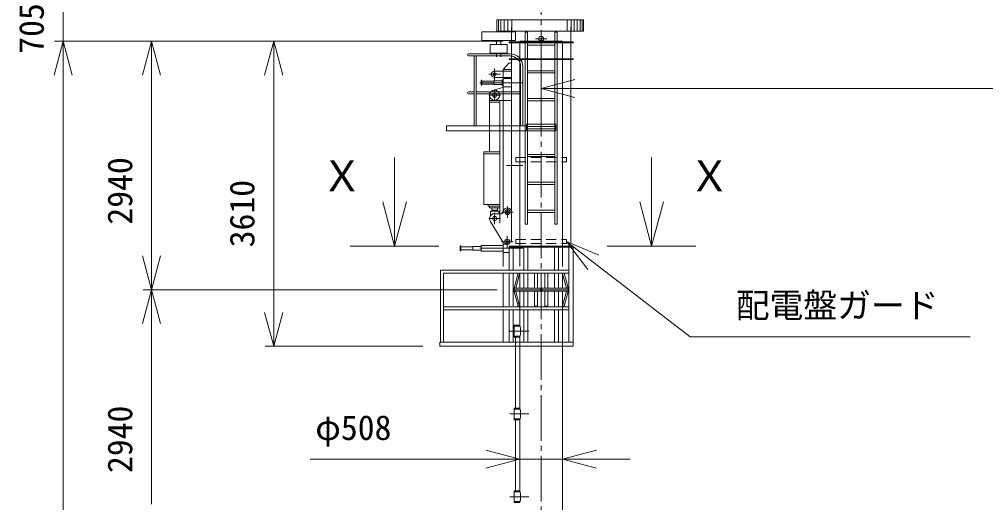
# Model space of a CAD drawing. Units: millimetres, scale not verified. Extents: x -17479 to 17501, y -24490 to 27284.
# Drawn here: x -17479 to -6038, y 4251 to 9972 of the extents above; entities that cross this region are included whole.
import ezdxf
from ezdxf.enums import TextEntityAlignment as Align

# ---------------------------------------------------------------- set-up
doc = ezdxf.new("R2010")
doc.units = ezdxf.units.MM
doc.header["$LTSCALE"] = 60
for name, pattern in [('CHAIN2', [12, 9, -1, 1, -1]), ('DASHED2', [3, 2, -1]), ('USER2', [17.25, 15, -0.75, 0.75, -0.75])]:
    doc.linetypes.add(name, pattern=pattern)
for name, color, linetype, lineweight in [('0-0_0', 7, 'Continuous', 18), ('0-1_Defpoints', 3, 'USER2', 18), ('0-2_05 寸法', 7, 'Continuous', 18), ('0-3_10 当社外形線', 3, 'Continuous', 18), ('0-4_12 当社中心線', 3, 'CHAIN2', 18), ('0-8_33 関連破線', 6, 'DASHED2', 18)]:
    doc.layers.add(name, color=color, linetype=linetype, lineweight=lineweight)
doc.styles.add('ＭＳ ゴシック', font='')
doc.styles.get('ＭＳ ゴシック').set_extended_font_data('MS Gothic')

msp = doc.modelspace()

# ---------------------------------------------------------------- linework, layer by layer
at = {"layer": '0-0_0'}
for p, q in [((-13035.45, 7285.63), (-13035.45, 8335.63)), ((-9993.39, 7285.63), (-9993.39, 8335.63)), ((-13176.13, 7810.63), (-13035.45, 7285.63)), ((-12894.78, 7810.63), (-13035.45, 7285.63)), ((-10134.07, 7810.63), (-9993.39, 7285.63)), ((-9852.72, 7810.63), (-9993.39, 7285.63)), ((-12510.45, 7285.63), (-13560.45, 7285.63)), ((-9468.39, 7285.63), (-10518.39, 7285.63))]:
    msp.add_line(p, q, dxfattribs=at)
at = {"layer": '0-1_Defpoints'}
for p, q in [((-11303.81, 9711.56), (-11298.81, 9711.56)), ((-11301.31, 9709.06), (-11301.31, 9714.06))]:
    msp.add_line(p, q, dxfattribs=at)
for centre, radius in [((-11301.31, 9711.56), 14.7), ((-11301.31, 6771.63), 9.85)]:
    msp.add_circle(centre, radius, dxfattribs=at)
at = {"layer": '0-2_05 寸法'}
for p, q in [((-16961.18, 9711.64), (-16961.18, 10416.63)), ((-11301.31, 9766.63), (-11301.31, 9053.95)), ((-11755.31, 9711.64), (-17061.18, 9711.64)), ((-11755.31, 9711.64), (-17061.18, 9711.64)), ((-16961.18, 9711.64), (-16961.18, 9311.64)), ((-16961.18, 9711.64), (-16961.18, 9311.64)), ((-11755.31, 9711.64), (-16014.12, 9711.64)), ((-15914.12, 9711.64), (-15914.12, 9311.64)), ((-11755.31, 9711.64), (-14567.29, 9711.64)), ((-14467.29, 9711.64), (-14467.29, 9311.64)), ((-16961.18, 9311.64), (-16961.18, -10818.37)), ((-16961.18, 9311.64), (-16961.18, 8911.64)), ((-15914.12, 7171.63), (-15914.12, 9311.64)), ((-14467.29, 9311.64), (-14467.29, 6501.63)), ((-11301.31, 9153.95), (-10901.31, 9153.95)), ((-10901.31, 9153.95), (3298.68, 9153.95)), ((-15914.12, 6771.63), (-15914.12, 7171.63)), ((-11821.85, 6771.63), (-16014.12, 6771.63)), ((-11821.85, 6771.63), (-16014.12, 6771.63)), ((-15914.12, 6771.63), (-15914.12, 6371.63)), ((-14467.29, 6101.63), (-14467.29, 6501.63)), ((-15914.12, 4231.63), (-15914.12, 6371.63)), ((-12701.31, 6101.63), (-14567.29, 6101.63)), ((-11555.31, 4904.44), (-11555.31, 4665.19)), ((-11047.31, 4904.44), (-11047.31, 4665.19)), ((-11955.31, 4765.19), (-14035.31, 4765.19)), ((-11555.31, 4765.19), (-11955.31, 4765.19)), ((-11047.31, 4765.19), (-11555.31, 4765.19)), ((-11047.31, 4765.19), (-10647.31, 4765.19)), ((-10647.31, 4765.19), (-10247.31, 4765.19))]:
    msp.add_line(p, q, dxfattribs=at)
for points in [[(-17068.36, 9311.64), (-16961.18, 9711.64), (-16854, 9311.64)], [(-17068.36, 9311.64), (-16961.18, 9711.64), (-16854, 9311.64)], [(-16021.3, 9311.64), (-15914.12, 9711.64), (-15806.94, 9311.64)], [(-14574.47, 9311.64), (-14467.29, 9711.64), (-14360.11, 9311.64)], [(-10901.31, 9046.77), (-11301.31, 9153.95), (-10901.31, 9261.13)], [(-10750.04, 7012.46), (-11001.31, 7341.63), (-10619.12, 7182.2)], [(-11001.31, 7341.63), (-10684.58, 7097.33), (-9536.9, 6212.11), (-6223.56, 6212.11)], [(-15806.94, 7171.63), (-15914.12, 6771.63), (-16021.3, 7171.63)], [(-16021.3, 6371.63), (-15914.12, 6771.63), (-15806.94, 6371.63)], [(-14360.11, 6501.63), (-14467.29, 6101.63), (-14574.47, 6501.63)], [(-11955.31, 4872.37), (-11555.31, 4765.19), (-11955.31, 4658.01)], [(-10647.31, 4658.01), (-11047.31, 4765.19), (-10647.31, 4872.37)]]:
    msp.add_lwpolyline(points, dxfattribs=at)
at = {"layer": '0-3_10 当社外形線'}
for p, q in [((-11805.42, 9966.63), (-11805.43, 9832.63)), ((-11778.53, 9832.63), (-11778.53, 9966.63)), ((-11739.34, 9966.63), (-11739.34, 9832.63)), ((-11696.3, 9832.63), (-11696.3, 9966.63)), ((-11647.89, 9966.63), (-11647.89, 9832.63)), ((-10993.14, 9832.63), (-10993.14, 9966.63)), ((-10943.96, 9966.63), (-10943.96, 9832.63)), ((-10910.92, 9832.63), (-10910.92, 9966.63)), ((-10873.26, 9966.63), (-10873.26, 9832.63)), ((-10838.68, 9832.63), (-10838.68, 9966.63)), ((-10816.39, 9966.63), (-10816.39, 9832.63)), ((-11651.31, 7333.3), (-11651.31, 9884.63)), ((-10951.31, 9884.63), (-10951.31, 7330.77)), ((-11489.31, 9820.35), (-11463.31, 9820.35)), ((-11489.31, 9820.35), (-11489.31, 7547.35)), ((-11463.31, 9820.35), (-11463.31, 7547.35)), ((-11139.31, 9820.35), (-11139.31, 9791.18)), ((-11139.31, 8500.42), (-11139.31, 9820.35)), ((-11139.31, 9820.35), (-11113.31, 9820.35)), ((-11139.31, 9820.35), (-11139.31, 7547.35)), ((-11113.31, 9820.35), (-11113.31, 9791.18)), ((-11113.31, 8500.42), (-11113.31, 9820.35)), ((-11113.31, 9820.35), (-11113.31, 7547.35)), ((-11828.27, 9722.63), (-11828.27, 9672.63)), ((-11778.27, 9722.63), (-11778.27, 9672.63)), ((-11681.31, 9703.64), (-10921.31, 9703.64)), ((-11681.31, 9694.64), (-11681.31, 9703.64)), ((-11681.31, 9694.64), (-10921.31, 9694.64)), ((-11555.32, 7046.95), (-11555.32, 9711.64)), ((-11555.31, 9711.64), (-11047.31, 9711.64)), ((-11464.84, 9693.35), (-11142.47, 9693.35)), ((-11464.84, 9667.35), (-11142.47, 9667.35)), ((-11047.31, 7046.95), (-11047.31, 9711.64)), ((-10921.31, 9703.64), (-10921.31, 9694.64)), ((-12161.31, 9564.05), (-11668.81, 9564.05)), ((-12161.31, 9539.05), (-11668.81, 9539.05)), ((-12093.81, 9539.05), (-12093.81, 8711.55)), ((-12068.81, 9539.05), (-12068.81, 8711.55)), ((-11828.27, 9572.63), (-11828.27, 9526.75)), ((-11778.27, 9572.63), (-11778.27, 9526.75)), ((-11681.31, 9503.64), (-10921.31, 9503.64)), ((-11681.31, 9494.64), (-11681.31, 9503.64)), ((-10921.31, 9503.64), (-10921.31, 9494.64)), ((-11746.59, 9382.06), (-11681.72, 9454.14)), ((-11681.72, 9454.14), (-11653.32, 9454.14)), ((-11681.31, 9494.64), (-10921.31, 9494.64)), ((-11543.81, 9414.05), (-11543.81, 8711.55)), ((-11518.81, 9414.05), (-11518.81, 8711.55)), ((-11849.39, 9359.14), (-11653.32, 9359.14)), ((-11849.39, 9284.14), (-11653.32, 9284.14)), ((-11751.31, 9177.11), (-11751.31, 9379.14)), ((-11751.31, 7683.85), (-11751.31, 9373.2)), ((-11751.31, 9271.64), (-11652.85, 9271.64)), ((-11748.91, 9379.14), (-11653.32, 9379.14)), ((-11464.84, 9363.35), (-11142.47, 9363.35)), ((-11464.84, 9337.34), (-11142.47, 9337.34)), ((-12010.32, 9251.64), (-12001.32, 9251.64)), ((-12010.32, 9191.64), (-12010.32, 9251.64)), ((-12010.32, 9191.64), (-12001.32, 9191.64)), ((-12001.32, 9191.64), (-12001.32, 9251.64)), ((-12001.32, 9239.14), (-11862.13, 9239.14)), ((-12001.32, 9204.14), (-11862.13, 9204.14)), ((-11748.3, 9168.98), (-11870.28, 9129.58)), ((-11861.32, 9244.14), (-11762.46, 9244.14)), ((-11861.32, 9199.14), (-11861.32, 9244.14)), ((-11861.32, 9199.14), (-11762.46, 9199.14)), ((-11761.32, 9254.14), (-11751.19, 9254.14)), ((-11761.32, 9189.14), (-11761.32, 9254.14)), ((-11761.32, 9189.14), (-11751.19, 9189.14)), ((-11749.17, 9171.64), (-11652.85, 9171.64)), ((-12161.31, 9114.05), (-12098.59, 9114.05)), ((-12161.31, 9089.05), (-12098.31, 9089.05)), ((-12064.74, 9114.05), (-11543.81, 9114.05)), ((-12063.05, 9089.05), (-11543.81, 9089.05)), ((-11912.53, 9012.42), (-11912.53, 9071.59)), ((-11911.31, 9011.64), (-11654.91, 9011.64)), ((-11911.31, 8405.96), (-11911.31, 9011.64)), ((-11910.07, 8991.64), (-11791.73, 8991.64)), ((-11791.31, 7560.33), (-11791.31, 9009.96)), ((-11751.31, 7686.66), (-11751.31, 9014.69)), ((-11464.84, 9033.35), (-11142.47, 9033.35)), ((-11464.84, 9007.34), (-11142.47, 9007.34)), ((-12421.31, 8711.55), (-12421.31, 8651.55)), ((-11476.31, 8711.55), (-12421.31, 8711.55)), ((-11476.31, 8731.55), (-11476.31, 8651.55)), ((-11476.31, 8731.55), (-11126.31, 8731.55)), ((-11464.84, 8703.35), (-11142.47, 8703.35)), ((-11126.31, 8731.55), (-11126.31, 8651.55)), ((-11476.31, 8651.55), (-12421.31, 8651.55)), ((-11476.31, 8651.55), (-11126.31, 8651.55)), ((-11464.84, 8677.35), (-11142.47, 8677.35)), ((-11982.66, 8381.64), (-11791.73, 8381.64)), ((-11981.31, 8401.63), (-11791.73, 8401.63)), ((-11981.31, 7781.63), (-11981.31, 8401.63)), ((-11464.84, 8373.35), (-11142.47, 8373.35)), ((-11464.84, 8347.35), (-11142.47, 8347.35)), ((-11464.84, 8043.35), (-11142.47, 8043.35)), ((-11464.84, 8017.35), (-11142.47, 8017.35)), ((-11981.31, 7781.63), (-11791.73, 7781.63)), ((-11926.31, 7761.63), (-11926.31, 7781.79)), ((-11926.31, 7761.63), (-11791.73, 7761.63)), ((-11911.31, 7741.63), (-11911.31, 7761.34)), ((-11911.31, 7741.63), (-11791.73, 7741.63)), ((-11876.31, 7712.26), (-11876.31, 7703.06)), ((-11766.31, 7671.65), (-11851.96, 7671.65)), ((-11826.31, 7712.26), (-11826.31, 7703.06)), ((-11816.31, 7741.91), (-11816.31, 7711.63)), ((-11801.31, 7701.65), (-11801.31, 7671.36)), ((-11464.84, 7713.35), (-11142.47, 7713.35)), ((-11464.84, 7687.34), (-11142.47, 7687.34)), ((-11754.2, 7339.78), (-11902.94, 7581.05)), ((-11489.31, 7547.35), (-11463.31, 7547.35)), ((-11139.31, 7547.35), (-11113.31, 7547.35)), ((-11751.31, 7211.64), (-11751.31, 7337.8)), ((-12260.31, 7291.64), (-12251.32, 7291.64)), ((-12260.31, 7231.64), (-12260.31, 7291.64)), ((-12260.31, 7231.64), (-12251.32, 7231.64)), ((-12251.32, 7231.64), (-12251.32, 7291.64)), ((-12251.32, 7279.14), (-12112.13, 7279.14)), ((-12251.32, 7244.14), (-12112.13, 7244.14)), ((-12111.32, 7284.14), (-12012.45, 7284.14)), ((-12111.32, 7239.14), (-12111.32, 7284.14)), ((-12111.32, 7239.14), (-12012.45, 7239.14)), ((-12011.31, 7229.14), (-12011.31, 7294.14)), ((-12011.31, 7294.14), (-11746.17, 7294.14)), ((-12011.31, 7229.14), (-11748.96, 7229.14)), ((-11751.31, 7311.64), (-11683.87, 7311.64)), ((-11751.31, 7212.68), (-11751.31, 7046.95)), ((-11751.31, 7211.64), (-11688.01, 7211.64)), ((-10921.31, 7276.63), (-11683.87, 7276.63)), ((-10921.31, 7285.63), (-11681.31, 7285.63)), ((-11681.31, 7003.94), (-11681.31, 7285.41)), ((-11631.31, 7003.94), (-11631.31, 7285.41)), ((-11506.31, 7006.4), (-11506.31, 7275.02)), ((-11460.11, 7272.56), (-11460.11, 7001.63)), ((-11142.52, 7275.02), (-11142.52, 7003.94)), ((-11096.31, 7003.94), (-11096.31, 7272.56)), ((-10971.31, 7285.63), (-10971.31, 6155.61)), ((-10921.31, 7285.63), (-10921.31, 6101.63)), ((-11555.31, 7044.64), (-11555.31, 7190.96)), ((-12457.31, 6967.63), (-12457.31, 6151.32)), ((-10977.95, 6967.63), (-12457.31, 6967.63)), ((-11751.31, 6966.97), (-11751.31, 6569.99)), ((-11681.31, 6579.18), (-11681.31, 6963.67)), ((-11631.31, 6579.18), (-11631.31, 6966.97)), ((-11601.61, 6790.91), (-11555.84, 6960.9)), ((-11601.61, 6790.91), (-11555.84, 6960.9)), ((-11555.31, 6790.93), (-11555.31, 6967.63)), ((-11555.31, 6790.93), (-11555.31, 6967.63)), ((-11506.31, 6790.03), (-11506.31, 6967.63)), ((-11460.11, 6967.63), (-11460.11, 6791.13)), ((-11378.81, 6793.11), (-11378.81, 6966.64)), ((-11378.81, 6793.11), (-11378.81, 6966.64)), ((-11223.81, 6793.11), (-11223.81, 6966.64)), ((-11223.81, 6793.11), (-11223.81, 6966.64)), ((-11142.52, 6967.63), (-11142.52, 6791.13)), ((-11096.31, 6790.03), (-11096.31, 6967.63)), ((-11047.31, 6791.17), (-11047.31, 6967.63)), ((-11001.02, 6790.91), (-11046.79, 6960.9)), ((-11001.02, 6790.91), (-11046.79, 6960.9)), ((-11621.85, 6771.63), (-10981.41, 6771.63)), ((-11621.31, 6771.64), (-10981.31, 6771.64)), ((-11621.31, 6771.64), (-10983.14, 6771.64)), ((-11621.31, 6771.64), (-10981.31, 6771.64)), ((-11621.31, 6771.63), (-10981.31, 6771.63)), ((-11621.31, 6752.48), (-11574.01, 6576.76)), ((-11601.61, 6752.37), (-11555.66, 6581.7)), ((-11601.61, 6752.36), (-11555.84, 6582.36)), ((-11555.31, 6752.21), (-11555.31, 6568.63)), ((-11555.31, 6752.19), (-11555.31, 6351.77)), ((-11506.31, 6753.25), (-11506.31, 6568.63)), ((-11506.31, 6753.25), (-11506.31, 6568.63)), ((-11460.11, 6568.63), (-11460.11, 6752.15)), ((-11460.11, 6568.63), (-11460.11, 6752.15)), ((-11378.81, 6750.17), (-11378.81, 6576.64)), ((-11378.81, 6750.16), (-11378.81, 6576.63)), ((-11343.81, 6750.17), (-11343.81, 6576.64)), ((-11258.81, 6750.17), (-11258.81, 6576.64)), ((-11223.81, 6750.17), (-11223.81, 6576.64)), ((-11223.81, 6750.16), (-11223.81, 6576.63)), ((-11142.52, 6568.63), (-11142.52, 6752.15)), ((-11142.52, 6568.63), (-11142.52, 6752.15)), ((-11096.31, 6753.25), (-11096.31, 6568.63)), ((-11096.31, 6753.25), (-11096.31, 6568.63)), ((-11047.31, 6752.11), (-11047.31, 6614.54)), ((-11047.31, 6752.11), (-11047.31, 6568.63)), ((-11047.31, 6752.1), (-11047.31, 3850.63)), ((-11001.02, 6752.37), (-11047, 6581.6)), ((-11001.02, 6752.36), (-11046.79, 6582.36)), ((-10981.31, 6752.48), (-11028.65, 6576.66)), ((-10981.31, 6771.64), (-10981.31, 6752.48)), ((-10977.95, 6568.63), (-12457.31, 6568.63)), ((-10977.95, 6534.63), (-12457.31, 6534.63)), ((-11751.31, 6533.61), (-11751.31, 6157.66)), ((-11681.31, 6155.61), (-11681.31, 6537.84)), ((-11631.31, 6155.61), (-11631.31, 6533.7)), ((-11574.01, 6576.76), (-11555.66, 6581.7)), ((-11574, 6576.74), (-11572.06, 6577.26)), ((-11555.31, 6534.63), (-11555.31, 6351.79)), ((-11506.31, 6534.63), (-11506.31, 6204.62)), ((-11506.31, 6534.63), (-11506.31, 6151.63)), ((-11460.11, 6204.62), (-11460.11, 6534.63)), ((-11460.11, 6151.63), (-11460.11, 6534.63)), ((-11343.81, 6576.64), (-11378.81, 6576.64)), ((-11258.81, 6576.64), (-11223.81, 6576.64)), ((-11142.52, 6151.63), (-11142.52, 6534.63)), ((-11142.52, 6151.63), (-11142.52, 6534.63)), ((-11096.31, 6534.63), (-11096.31, 6151.63)), ((-11096.31, 6534.63), (-11096.31, 6151.63)), ((-11047.31, 6534.63), (-11047.31, 6151.63)), ((-11047.31, 6534.63), (-11047.31, 6151.63)), ((-11028.65, 6576.66), (-11047, 6581.6)), ((-11028.63, 6576.74), (-11030.86, 6577.34)), ((-11620.31, 6351.54), (-11556.13, 6351.54)), ((-11620.31, 6351.53), (-11556.13, 6351.53)), ((-11620.31, 6339.54), (-11556.13, 6339.54)), ((-11620.31, 6339.53), (-11556.13, 6339.53)), ((-11620.31, 6223.74), (-11557.52, 6223.74)), ((-11620.31, 6223.73), (-11557.53, 6223.73)), ((-11620.26, 6283.75), (-11620.26, 6223.75)), ((-11605.31, 6212.75), (-11605.31, 6200.48)), ((-11605.31, 6212.75), (-11605.31, 6151.63)), ((-11605.31, 6212.74), (-11605.31, 5372.4)), ((-11555.31, 6212.75), (-11555.31, 6200.48)), ((-11555.31, 6212.75), (-11555.31, 6151.63)), ((-11555.31, 6212.74), (-11555.31, 5372.57)), ((-12501.31, 6151.63), (-12501.31, 6101.63)), ((-10921.31, 6151.63), (-12501.31, 6151.63)), ((-10921.31, 6101.63), (-12501.31, 6101.63)), ((-11301.31, 6067.86), (-11301.31, 6135.39)), ((-11620.31, 5371.53), (-11556.13, 5371.53)), ((-11620.31, 5359.53), (-11556.13, 5359.53)), ((-11620.31, 5359.53), (-11557.53, 5359.53)), ((-11620.31, 5243.73), (-11557.53, 5243.73)), ((-11620.31, 5243.73), (-11556.13, 5243.73)), ((-11620.31, 5231.73), (-11556.13, 5231.73)), ((-11605.31, 4390.52), (-11605.31, 5230.85)), ((-11555.31, 4391.16), (-11555.31, 5230.69)), ((-11620.31, 4379.53), (-11557.53, 4379.53)), ((-11620.31, 4263.73), (-11556.13, 4263.73)), ((-11620.31, 4251.73), (-11556.13, 4251.73)), ((-11620.26, 4323.75), (-11620.26, 4263.75))]:
    msp.add_line(p, q, dxfattribs=at)
for points in [[(-11826.31, 9832.63), (-10801.31, 9832.62), (-10801.31, 9966.62), (-11826.31, 9966.63)], [(-12003.27, 9722.63), (-11603.27, 9722.63), (-11603.27, 9822.63), (-12003.27, 9822.63)], [(-11903.27, 9572.63), (-11703.27, 9572.63), (-11703.27, 9672.63), (-11903.27, 9672.63)]]:
    msp.add_lwpolyline(points, close=True, dxfattribs=at)
for points in [[(-11801.31, 7701.65), (-11901.31, 7701.65), (-11901.31, 7647.84)], [(-11886.31, 7741.91), (-11886.31, 7711.63), (-11816.31, 7711.63)], [(-10977.95, 7001.63), (-12491.31, 7001.63), (-12491.31, 6151.32)], [(-11621.31, 6790.8), (-11574, 6966.54), (-11555.74, 6961.62)], [(-11621.31, 6790.8), (-11574, 6966.54), (-11555.74, 6961.62)], [(-11343.81, 6793.11), (-11343.81, 6966.64), (-11378.81, 6966.64)], [(-11343.81, 6793.11), (-11343.81, 6966.64), (-11378.81, 6966.64)], [(-11258.81, 6793.11), (-11258.81, 6966.64), (-11223.81, 6966.64)], [(-11258.81, 6793.11), (-11258.81, 6966.64), (-11223.81, 6966.64)], [(-10981.31, 6771.64), (-10981.31, 6790.8), (-11028.63, 6966.54), (-11046.88, 6961.62)], [(-10981.31, 6771.64), (-10981.31, 6790.8), (-11028.63, 6966.54), (-11046.88, 6961.62)], [(-11621.31, 6771.64), (-11621.31, 6790.64), (-10981.31, 6790.64)], [(-11621.31, 6771.64), (-11621.31, 6790.64), (-10981.31, 6790.64)], [(-11621.31, 6771.64), (-11621.31, 6752.64), (-10981.31, 6752.64)], [(-11621.31, 6771.63), (-11621.31, 6752.63), (-10981.31, 6752.63)], [(-11621.31, 6752.46), (-11574, 6576.73), (-11555.74, 6581.64)], [(-11343.82, 6750.16), (-11343.82, 6576.63), (-11378.81, 6576.63)], [(-11258.81, 6750.16), (-11258.81, 6576.63), (-11223.81, 6576.63)], [(-10981.31, 6771.63), (-10981.31, 6752.46), (-11028.63, 6576.73), (-11046.89, 6581.64)], [(-11620.31, 6351.54), (-11620.31, 6211.74), (-11557.52, 6211.74)], [(-11620.31, 6351.53), (-11620.31, 6211.73), (-11557.53, 6211.73)], [(-11620.31, 5371.53), (-11620.31, 5231.73), (-11557.53, 5231.73)], [(-11620.31, 5231.73), (-11620.31, 5371.53), (-11557.53, 5371.53)], [(-11620.31, 4251.73), (-11620.31, 4391.53), (-11557.53, 4391.53)]]:
    msp.add_lwpolyline(points, dxfattribs=at)
for centre, radius in [((-11301.31, 9741.29), 30), ((-11851.58, 9321.52), 17.5), ((-11851.84, 9072.49), 60), ((-11851.44, 9074.39), 25), ((-11701.19, 7689.13), 30), ((-11701.33, 7689.13), 15), ((-11851.44, 7614.39), 25), ((-11701.37, 7339.03), 30), ((-11701.05, 7338.72), 15)]:
    msp.add_circle(centre, radius, dxfattribs=at)
for centre, radius, start, end in [((-12161.31, 9551.55), 12.5, 90, 270), ((-11668.81, 9414.05), 150, 0, 90), ((-11668.81, 9414.05), 125, 0, 90), ((-11851.58, 9322.7), 37.5, 90.38093, 273.44444), ((-12161.31, 9101.55), 12.5, 90, 270), ((-11851.84, 7612.49), 60, 78.13429, 215.69966), ((-11766.31, 7686.66), 15, 270, 0), ((-11700.91, 7689.39), 50, 359.2647, 187.17597), ((-11798.71, 6281.73), 254, 343.91213, 15.75348), ((-11798.71, 6281.71), 254, 343.91213, 15.75348), ((-11798.71, 5301.54), 254, 344.24652, 16.08786), ((-11798.71, 5301.71), 254, 343.91213, 15.75348), ((-11798.71, 4321.54), 254, 344.24652, 16.08786)]:
    msp.add_arc(centre, radius, start, end, dxfattribs=at)
at = {"layer": '0-4_12 当社中心線'}
for p, q in [((-11301.31, 12004.41), (-11301.31, -14190.22)), ((-11369.42, 9741.29), (-11233.21, 9741.29)), ((-11301.31, 9673.19), (-11301.31, 9809.4)), ((-11301.31, 9673.1), (-11301.31, 9809.31)), ((-11851.58, 9253.42), (-11851.58, 9389.63)), ((-11919.68, 9321.52), (-11783.47, 9321.52)), ((-11518.09, 9221.64), (-12025, 9221.64)), ((-11919.54, 9074.39), (-11783.33, 9074.39)), ((-11851.44, 9006.28), (-11851.44, 9142.49)), ((-11518.09, 8241.64), (-11713.03, 8241.64)), ((-11851.44, 7546.28), (-11851.44, 7682.49)), ((-11769.43, 7689.13), (-11633.22, 7689.13)), ((-11701.33, 7621.02), (-11701.33, 7757.23)), ((-11919.54, 7614.39), (-11783.33, 7614.39)), ((-11769.47, 7339.03), (-11633.26, 7339.03)), ((-11701.37, 7270.93), (-11701.37, 7407.14)), ((-11518.09, 7261.64), (-12025, 7261.64)), ((-11669.93, 6281.63), (-11445.19, 6281.63)), ((-11669.92, 6281.64), (-11445.19, 6281.64)), ((-11669.93, 5301.63), (-11445.19, 5301.63)), ((-11669.93, 4321.63), (-11445.19, 4321.63))]:
    msp.add_line(p, q, dxfattribs=at)
at = {"layer": '0-8_33 関連破線'}
for p, q in [((-11601.31, 8336.63), (-11001.31, 8336.63)), ((-11601.31, 8336.63), (-11601.31, 8286.63)), ((-11601.31, 8286.63), (-11001.31, 8286.63)), ((-11001.31, 8336.63), (-11001.31, 8286.63)), ((-11601.31, 7366.63), (-11001.31, 7366.63)), ((-11601.31, 7366.63), (-11601.31, 7316.63)), ((-11001.31, 7366.63), (-11001.31, 7316.63)), ((-11601.31, 7316.63), (-11001.31, 7316.63))]:
    msp.add_line(p, q, dxfattribs=at)

# ---------------------------------------------------------------- texts
at = {"layer": '0-0_0', "style": 'ＭＳ ゴシック'}
for p in [(-13909.16, 7825.86), (-9558.44, 7825.86)]:
    msp.add_text('Ｘ', height=366.6, dxfattribs=at).set_placement(p, align=Align.BOTTOM_LEFT)
at = {"layer": '0-2_05 寸法', "style": 'ＭＳ ゴシック'}
for s, p in [('705', (-17101.18, 9564.14)), ('2940', (-16054.12, 7541.63)), ('3610', (-14607.29, 7273.3)), ('2940', (-16054.12, 4601.63))]:
    msp.add_text(s, height=293.3, rotation=90, dxfattribs=at).set_placement(p, align=Align.BOTTOM_LEFT)
for s, p in [('配電盤ガード', (-8996.9, 6352.11)), ('φ508', (-13975.31, 4905.19))]:
    msp.add_text(s, height=293.3, dxfattribs=at).set_placement(p, align=Align.BOTTOM_LEFT)

doc.saveas('drawing.dxf')
